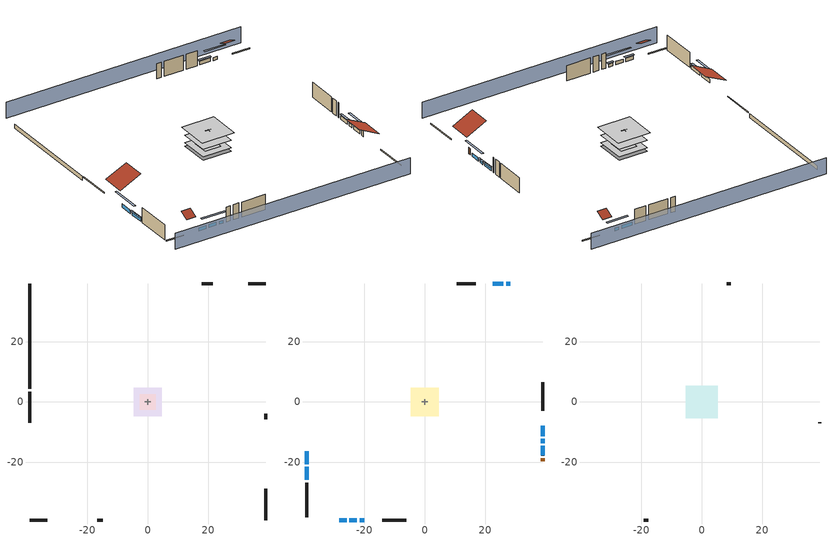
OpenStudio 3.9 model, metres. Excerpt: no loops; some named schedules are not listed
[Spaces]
garage 1
 floor foundation (Slab1 construction): -2.59,-2.59 -2.59,2.59 2.59,2.59 2.59,-2.59 z0
 wall outside (Wall1 construction): 21.56,39.08 17.9,39.08 z0.3:5.18
 wall outside (Wall2 construction): 39.08,-5.73 39.08,-3.9 z0.3:5.18
 wall outside (Wall12 construction): -16.81,-39.08 -14.98,-39.08 z0.3:5.18
 wall to conditioned space 1 (Wall5 construction Reversed): 0,0.91 0,-0.91 z0.3:5.18
 wall to conditioned space 1 (Wall6 construction Reversed): -0.91,0 0.91,0 z0.3:5.18
crawlspace - vented 1
 floor foundation (Slab2 construction): -4.69,-4.69 -4.69,4.69 4.69,4.69 4.69,-4.69 z-0.91
 wall outside (RimJoist1 construction): -39.08,3.47 -39.08,-6.92 z0.3:0.61
 wall outside (RimJoist2 construction): 39.08,39.08 33.29,39.08 z0.3:0.61
 wall outside (RimJoist3 construction): 39.08,-39.08 39.08,-28.69 z0.3:0.61
 wall outside (RimJoist4 construction): -39.08,-39.08 -33.29,-39.08 z0.3:0.61
 wall foundation (FoundationWall1 construction): -39.08,39.08 -39.08,4.4 z-0.91:0.3
conditioned space 1
 floor to crawlspace - vented 1 (Floor1 construction): -4.69,-4.69 -4.69,4.69 4.69,4.69 4.69,-4.69 z0.3
 floor to garage 1 (Floor2 construction): -2.59,-2.59 -2.59,2.59 2.59,2.59 2.59,-2.59 z0.3
 floor adiabatic (AdiabaticFloorConstruction): -4.69,-4.69 -4.69,4.69 4.69,4.69 4.69,-4.69 z2.74
 wall outside (Wall3 construction): -39.08,-26.68 -39.08,-38.16 z0.3:5.18
 wall outside (Wall4 construction): 16.97,39.08 10.6,39.08 z0.3:5.18
 wall outside (Wall7 construction): 39.08,-2.97 39.08,6.57 z0.3:5.18
 wall outside (Wall8 construction): -14.05,-39.08 -6.12,-39.08 z0.3:5.18
 wall outside (AdiabaticWallConstruction): -39.08,-16.3 -39.08,-20.56 / -39.08,-21.49 -39.08,-25.75 / 26.01,39.08 22.49,39.08 z0.3:1.46; 28.38,39.08 26.94,39.08 / 39.08,-13.64 39.08,-12.2 z0.3:1.28; 39.08,-17.72 39.08,-14.57 z0.3:1.37; 39.08,-11.27 39.08,-7.93 z0.3:1.43; -24.95,-39.08 -22.45,-39.08 / -28.38,-39.08 -25.88,-39.08 z0.3:1.4; -21.53,-39.08 -20.11,-39.08 z0.3:1.25
 wall outside (AdiabaticWallConstruction 1): 39.08,-19.56 39.08,-18.65 z0.3:2.34
 window (WindowConstruction): -39.08,-16.3 -39.08,-20.56 z0.3:1.46
 window (WindowConstruction 1): -39.08,-21.49 -39.08,-25.75 z0.3:1.46
 window (WindowConstruction 2): 28.38,39.08 26.94,39.08 z0.3:1.28
 window (WindowConstruction 3): 26.01,39.08 22.49,39.08 z0.3:1.46
 window (WindowConstruction 4): 39.08,-17.72 39.08,-14.57 z0.3:1.37
 window (WindowConstruction 5): 39.08,-13.64 39.08,-12.2 z0.3:1.28
 window (WindowConstruction 6): 39.08,-11.27 39.08,-7.93 z0.3:1.43
 window (WindowConstruction 7): -24.95,-39.08 -22.45,-39.08 z0.3:1.4
 window (WindowConstruction 8): -21.52,-39.08 -20.11,-39.08 z0.3:1.25
 window (WindowConstruction 9): -28.38,-39.08 -25.88,-39.08 z0.3:1.4
 door (Door): 39.08,-19.56 39.08,-18.65 z0.3:2.34
 ceiling adiabatic (AdiabaticFloorConstruction): 4.69,-4.69 4.69,4.69 -4.69,4.69 -4.69,-4.69 z2.74
attic - vented 1
 floor to conditioned space 1 (Floor3 construction Reversed): -5.35,-5.35 -5.35,5.35 5.35,5.35 5.35,-5.35 z5.18
 wall outside (Wall9 construction): 9.67,39.08 8.23,39.08 z0.3:5.18
 wall outside (Wall10 construction): -19.18,-39.08 -17.74,-39.08 z0.3:5.18
 wall outside (Wall11 construction): 39.08,-7 39.08,-6.65 z0.3:5.18
 roof outside (Roof1 construction): -39.08,-15.38,5.18 -32.36,-15.38,8.55 -32.36,-7.85,8.55 -39.08,-7.85,5.18
 roof outside (Roof2 construction): 29.31,39.08,5.18 29.31,36.35,6.55 32.36,36.35,6.55 32.36,39.08,5.18
 roof outside (Roof3 construction): -29.31,-39.08,5.18 -29.31,-36.35,6.55 -32.36,-36.35,6.55 -32.36,-39.08,5.18
 roof outside (Roof4 construction): 39.08,-20.49,5.18 32.58,-20.49,8.43 32.58,-27.76,8.43 39.08,-27.76,5.18
shading: -39.08,-43.66 39.08,-43.66 / 39.08,43.66 -39.08,43.66 z0:5.18; -39.08,-23.31 -39.08,-13.56 -39.69,-13.56 -39.69,-23.31 z4.21; -39.08,-26.06 -39.08,-21.19 -39.69,-21.19 -39.69,-26.06 z1.77; 24.2,39.08 31.12,39.08 31.12,39.69 24.2,39.69 z4.02; 22.18,39.08 26.32,39.08 26.32,39.69 22.18,39.69 z1.77; 39.08,-11.82 39.08,-20.46 39.69,-20.46 39.69,-11.82 z4.11; 39.08,-11.9 39.08,-13.94 39.69,-13.94 39.69,-11.9 z1.58; 39.08,-7.62 39.08,-11.58 39.69,-11.58 39.69,-7.62 z1.74; -19.71,-39.08 -27.69,-39.08 -27.69,-39.69 -19.71,-39.69 z4.15; -19.8,-39.08 -21.83,-39.08 -21.83,-39.69 -19.8,-39.69 z1.55; -25.58,-39.08 -28.68,-39.08 -28.68,-39.69 -25.58,-39.69 z1.71
[Site]
Portland Intl Arpt_OR: Latitude {deg}=45.59; Longitude {deg}=-122.6; Time Zone {hr}=-8; Elevation {m}=33; Terrain=Suburbs; Keep Site Location Information=Yes
[Site:GroundTemperature:Shallow]
10.2558, 8.96328, 8.85977, 9.47314, 11.9355, 14.3863, 16.5111, 17.8571, 17.9714, 16.8767, 14.8061, 12.4304
[Site:WaterMainsTemperature]
Calculation Method=Schedule; Temperature Schedule=mains temperature schedule
[Building]
Building 1
[Material] Roughness=Rough
Name | Thickness {m} | Conductivity {W/m-K} | Density {kg/m3} | Specific Heat {J/kg-K} | Thermal Absorptance | Solar Absorptance | Visible Absorptance
metal surfacing | 0.000508 | 50.0403 | 7801.74 | 460.57 | 0.9 | 0.9 | 0.9
roof rigid ins | 0.00396442 | 0.029427 | 32.04 | 1214.23 | 0.9 | 0.7 | 0.7
osb sheathing 0.5 in. | 0.0127 | 0.115458 | 512.64 | 1214.23 | 0.9 | 0.6 | 0.6
wood siding | 0.0254 | 0.102417 | 544.68 | 1172.36 | 0.9 | 0.85 | 0.85
osb sheathing 0.5 in. 1 | 0.0127 | 0.115458 | 512.64 | 1214.23 | 0.9 | 0.7 | 0.7
wall stud and cavity | 0.1397 | 0.727959 | 139.0536 | 1170.24 | 0.9 | 0.6 | 0.6
wall stud and cavity 1 | 0.1397 | 0.550994 | 139.0536 | 1170.24 | 0.9 | 0.7 | 0.7
gypsum board | 0.0127 | 0.160291 | 801 | 837.4 | 0.9 | 0.6 | 0.6
osb sheathing 0.5 in. 2; osb sheathing 0.5 in. 3 | 0.0127 | 0.115458 | 512.64 | 1214.23
wall stud and cavity 2 | 0.1397 | 0.335416 | 139.0536 | 1170.24 | 0.9 | 0.7 | 0.7
rim joist stud and cavity | 0.0508 | 0.178688 | 50.32683 | 1063.81 | 0.9 | 0.6 | 0.6
floor stud and cavity | 0.1397 | 0.923637 | 92.3553 | 1139.71 | 0.9 | 0.7 | 0.7
osb sheathing 0.75 in. | 0.01905 | 0.115458 | 512.64 | 1214.23 | 0.9 | 0.7 | 0.7
floor covering | 0.0127 | 0.0433444 | 54.468 | 1339.84 | 0.9 | 0.6 | 0.6
ceiling loosefill ins | 0.169333 | 0.0480833 | 16.02 | 1046.75 | 0.9 | 0.7 | 0.7
ceiling stud and cavity | 0.1397 | 0.0824711 | 65.682 | 1177.47 | 0.9 | 0.7 | 0.7
concrete 4.0 in. | 0.1016 | 1.803125 | 2242.8 | 837.4 | 0.9 | 0.7 | 0.7
concrete 8.0 in. | 0.2032 | 1.803125 | 2242.8 | 837.4 | 0.9 | 0.7 | 0.7
soil 0.5 in. | 0.0127 | 1.3848 | 1842.3 | 418.7 | 0.9 | 0.7 | 0.7
wood siding 1; wood siding 2 | 0.0254 | 0.102417 | 544.68 | 1172.36
wall rigid ins; floor rigid ins | 0.512978 | 0.029427 | 32.04 | 1214.23 | 0.9 | 0.7 | 0.7
wall stud and cavity 3 | 0.0889 | 0.380278 | 52.3479 | 1209.89 | 0.9 | 0.7 | 0.7
door material | 0.04445 | 0.0612267 | 512.64 | 1214.23 | 0.9 | 0.7 | 0.7
floor stud and cavity 1 | 0.1397 | 1.75129 | 37.0049 | 1207.88 | 0.9 | 0.7 | 0.7
wall stud and cavity 4 | 0.0889 | 0.391764 | 83.0341 | 1211.67 | 0.9 | 0.7 | 0.7
furniture material conditioned space 1; furniture material garage 1 | 0.1524 | 0.115458 | 640.8 | 1214.23 | 0.9 | 0.6 | 0.6
[Construction]
Roof1 construction; Roof2 construction; Roof3 construction; Roof4 construction: metal surfacing, roof rigid ins, osb sheathing 0.5 in.
Wall1 construction; Wall2 construction: wood siding, osb sheathing 0.5 in. 1, wall stud and cavity
Wall3 construction; Wall4 construction: wood siding, osb sheathing 0.5 in. 1, wall stud and cavity 1, gypsum board
Wall5 construction Reversed: gypsum board, wall stud and cavity 2, osb sheathing 0.5 in. 2
Wall6 construction Reversed: gypsum board, wall stud and cavity 2, osb sheathing 0.5 in. 3
Wall7 construction; Wall8 construction: wood siding, osb sheathing 0.5 in. 3, wall stud and cavity 1, gypsum board
Wall9 construction; Wall10 construction; Wall11 construction; Wall12 construction: wood siding, osb sheathing 0.5 in. 3, wall stud and cavity
RimJoist1 construction; RimJoist2 construction; RimJoist3 construction; RimJoist4 construction: wood siding, rim joist stud and cavity
Floor1 construction; Floor2 construction: floor stud and cavity, osb sheathing 0.75 in., floor covering
Floor3 construction Reversed: gypsum board, ceiling stud and cavity, ceiling loosefill ins
Slab1 construction: concrete 4.0 in.
FoundationWall1 construction: concrete 8.0 in.
Slab2 construction: soil 0.5 in.
WindowConstruction; WindowConstruction 1; WindowConstruction 2; WindowConstruction 3; WindowConstruction 4; WindowConstruction 5; WindowConstruction 6; WindowConstruction 7; WindowConstruction 8; WindowConstruction 9: WindowMaterial
AdiabaticWallConstruction: wood siding 1, wall rigid ins, wall stud and cavity 3, gypsum board
Door: door material
AdiabaticWallConstruction 1: wood siding 2, wall rigid ins, wall stud and cavity 3, gypsum board
AdiabaticFloorConstruction: floor stud and cavity 1, floor rigid ins, osb sheathing 0.75 in., floor covering
PartitionWallConstruction: gypsum board, wall stud and cavity 4, gypsum board
furniture construction conditioned space 1: furniture material conditioned space 1
furniture construction garage 1: furniture material garage 1
[WindowMaterial:SimpleGlazingSystem]
WindowMaterial: U-Factor {W/m2-K}=4.76952; Solar Heat Gain Coefficient=0.63
[ThermalZone] Multiplier=1; Use Ideal Air Loads=No
Name | Volume {m3} | Thermostat
conditioned space | 493.619 | conditioned space temperature setpoint
attic - vented | 91.436
garage | 65.242
crawlspace - vented | 107.094
[Sizing:Zone] Zone Cooling Design Supply Air Temperature Input Method=SupplyAirTemperature; Zone Cooling Design Supply Air Temperature {C}=14; Zone Cooling Design Supply Air Temperature Difference {deltaC}=11.11; Zone Heating Design Supply Air Temperature Input Method=SupplyAirTemperature; Zone Heating Design Supply Air Temperature {C}=40; Zone Heating Design Supply Air Temperature Difference {deltaC}=11.11; Zone Cooling Design Supply Air Humidity Ratio {kg-H2O/kg-air}=0.0085; Zone Heating Design Supply Air Humidity Ratio {kg-H2O/kg-air}=0.008; Cooling Design Air Flow Method=DesignDay; Heating Design Air Flow Method=DesignDay; Account for Dedicated Outdoor Air System=No; Dedicated Outdoor Air System Control Strategy=NeutralSupplyAir; Dedicated Outdoor Air Low Setpoint Temperature for Design {C}=autosize; Dedicated Outdoor Air High Setpoint Temperature for Design {C}=autosize; Zone Load Sizing Method=Sensible Load Only No Latent Load; Zone Latent Cooling Design Supply Air Humidity Ratio Input Method=HumidityRatioDifference; Zone Cooling Design Supply Air Humidity Ratio Difference {kgWater/kgDryAir}=0.005; Zone Latent Heating Design Supply Air Humidity Ratio Input Method=HumidityRatioDifference; Zone Humidification Design Supply Air Humidity Ratio Difference {kgWater/kgDryAir}=0.005; Sizing Option=Coincident
attic - vented; garage; crawlspace - vented
[Space]
Name | Thermal Zone | Volume {m3}
conditioned space 1 | conditioned space | 493.619
attic - vented 1 | attic - vented | 91.436
garage 1 | garage | 65.242
crawlspace - vented 1 | crawlspace - vented | 107.094
[ThermostatSetpoint:DualSetpoint]
conditioned space temperature setpoint: Heating Setpoint Temperature Schedule=heating setpoint; Cooling Setpoint Temperature Schedule=cooling setpoint; Temperature Difference Between Cutout And Setpoint {deltaC}=0
[Foundation:Kiva] Wall Depth Below Slab {m}=0.2032
Name | Initial Indoor Air Temperature {C} | Wall Height Above Grade {m}
Foundation Kiva 1 | 13.4258 | 0.1016
Foundation Kiva 2 | 8.24991 | 0.3048
[Foundation:Kiva:Settings]
Soil Conductivity {W/m-K}=1.3848; Soil Density {kg/m3}=1842.3; Soil Specific Heat {J/kg-K}=418.7; Ground Solar Absorptivity=0.9; Ground Thermal Absorptivity=0.9; Ground Surface Roughness {m}=0.03; Far-Field Width {m}=40; Deep-Ground Boundary Condition=ZeroFlux; Deep-Ground Depth {m}=40; Minimum Cell Dimension {m}=0.2; Maximum Cell Growth Coefficient=3; Simulation Timestep=Timestep
[SurfaceProperty:ExposedFoundationPerimeter] Exposed Perimeter Calculation Method=TotalExposedPerimeter
Name | Total Exposed Perimeter {m}
Slab1 | 14.6304
Slab2 | 34.68624
[SurfaceProperty:IncidentSolarMultiplier] Incident Solar Multiplier=1; Incident Solar Multiplier Schedule=trans schedule winter=0.85 summer=0.7
Window1; Window2; Window3; Window4; Window5; Window6; Window7; Window8; Window9; Window10
[InternalMass:Definition] Design Level Calculation Method=SurfaceArea
Name | Construction | Surface Area {m2}
partition wall mass | PartitionWallConstruction | 202.436
furniture mass conditioned space 1 | furniture construction conditioned space 1 | 80.97429
furniture mass garage 1 | furniture construction garage 1 | 2.67561
[InternalMass] Multiplier=1
Name | Internal Mass Definition | Space or SpaceType
partition wall mass | partition wall mass | conditioned space 1
furniture mass conditioned space 1 | furniture mass conditioned space 1 | conditioned space 1
furniture mass garage 1 | furniture mass garage 1 | garage 1
[EnergyManagementSystem:Sensor]
Name | Output Variable or Output Meter Index Key | Output Variable or Output Meter
water_heater_T_set | water heater setpoint | Schedule Value
out_pb_s |  | Site Outdoor Air Barometric Pressure
out_wt_s |  | Site Outdoor Air Humidity Ratio
site_vw_s |  | Site Wind Speed
cool_season | cooling season schedule | Schedule Value
natural_vent_s | natural vent schedule | Schedule Value
htg_sp_s | heating setpoint | Schedule Value
clg_sp_s | cooling setpoint | Schedule Value
mech_vent_range_fan_0_sch_s | mech vent range fan 0 schedule | Schedule Value
mech_vent_bath_fan_0_sch_s | mech vent bath fan 0 schedule | Schedule Value
clothes_dryer_exhaust_0_sch_s | clothes_dryer | Schedule Value
htg_load_cond |  | Heating:EnergyTransfer:Zone:CONDITIONED SPACE
clg_load_cond |  | Cooling:EnergyTransfer:Zone:CONDITIONED SPACE
s_conv | Floor1 | Surface Inside Face Convection Heat Gain Energy
s_ig | Floor1 | Surface Inside Face Internal Gains Radiation Heat Gain Energy
s_sol | Floor1 | Surface Inside Face Solar Radiation Heat Gain Energy
s_lgt | Floor1 | Surface Inside Face Lights Radiation Heat Gain Energy
s_surf | Floor1 | Surface Inside Face Net Surface Thermal Radiation Heat Gain Energy
s_conv_1 | Floor2 | Surface Inside Face Convection Heat Gain Energy
s_ig_1 | Floor2 | Surface Inside Face Internal Gains Radiation Heat Gain Energy
s_sol_1 | Floor2 | Surface Inside Face Solar Radiation Heat Gain Energy
s_lgt_1 | Floor2 | Surface Inside Face Lights Radiation Heat Gain Energy
s_surf_1 | Floor2 | Surface Inside Face Net Surface Thermal Radiation Heat Gain Energy
s_conv_2 | Floor3 | Surface Inside Face Convection Heat Gain Energy
s_ig_2 | Floor3 | Surface Inside Face Internal Gains Radiation Heat Gain Energy
s_sol_2 | Floor3 | Surface Inside Face Solar Radiation Heat Gain Energy
s_lgt_2 | Floor3 | Surface Inside Face Lights Radiation Heat Gain Energy
s_surf_2 | Floor3 | Surface Inside Face Net Surface Thermal Radiation Heat Gain Energy
s_conv_3 | inferred conditioned ceiling | Surface Inside Face Convection Heat Gain Energy
s_ig_3 | inferred conditioned ceiling | Surface Inside Face Internal Gains Radiation Heat Gain Energy
s_sol_3 | inferred conditioned ceiling | Surface Inside Face Solar Radiation Heat Gain Energy
s_lgt_3 | inferred conditioned ceiling | Surface Inside Face Lights Radiation Heat Gain Energy
s_surf_3 | inferred conditioned ceiling | Surface Inside Face Net Surface Thermal Radiation Heat Gain Energy
s_conv_4 | inferred conditioned floor | Surface Inside Face Convection Heat Gain Energy
s_ig_4 | inferred conditioned floor | Surface Inside Face Internal Gains Radiation Heat Gain Energy
s_sol_4 | inferred conditioned floor | Surface Inside Face Solar Radiation Heat Gain Energy
s_lgt_4 | inferred conditioned floor | Surface Inside Face Lights Radiation Heat Gain Energy
s_surf_4 | inferred conditioned floor | Surface Inside Face Net Surface Thermal Radiation Heat Gain Energy
ss_sol | Door1 | Surface Inside Face Solar Radiation Heat Gain Energy
ss_lgt | Door1 | Surface Inside Face Lights Radiation Heat Gain Energy
ss_conv | Door1 | Surface Inside Face Convection Heat Gain Energy
ss_ig | Door1 | Surface Inside Face Internal Gains Radiation Heat Gain Energy
ss_surf | Door1 | Surface Inside Face Net Surface Thermal Radiation Heat Gain Energy
ss_conv_1 | Window1 | Surface Inside Face Convection Heat Gain Energy
ss_ig_1 | Window1 | Surface Inside Face Internal Gains Radiation Heat Gain Energy
ss_surf_1 | Window1 | Surface Inside Face Net Surface Thermal Radiation Heat Gain Energy
ss_trans_in | Window1 | Surface Window Transmitted Solar Radiation Rate
ss_back_out | Window1 | Surface Window Shortwave from Zone Back Out Window Heat Transfer Rate
ss_trans_out | Window1 | Surface Inside Face Initial Transmitted Diffuse Transmitted Out Window Solar Radiation Rate
ss_conv_2 | Window10 | Surface Inside Face Convection Heat Gain Energy
ss_ig_2 | Window10 | Surface Inside Face Internal Gains Radiation Heat Gain Energy
ss_surf_2 | Window10 | Surface Inside Face Net Surface Thermal Radiation Heat Gain Energy
ss_trans_in_1 | Window10 | Surface Window Transmitted Solar Radiation Rate
ss_back_out_1 | Window10 | Surface Window Shortwave from Zone Back Out Window Heat Transfer Rate
ss_trans_out_1 | Window10 | Surface Inside Face Initial Transmitted Diffuse Transmitted Out Window Solar Radiation Rate
ss_conv_3 | Window2 | Surface Inside Face Convection Heat Gain Energy
ss_ig_3 | Window2 | Surface Inside Face Internal Gains Radiation Heat Gain Energy
ss_surf_3 | Window2 | Surface Inside Face Net Surface Thermal Radiation Heat Gain Energy
ss_trans_in_2 | Window2 | Surface Window Transmitted Solar Radiation Rate
ss_back_out_2 | Window2 | Surface Window Shortwave from Zone Back Out Window Heat Transfer Rate
ss_trans_out_2 | Window2 | Surface Inside Face Initial Transmitted Diffuse Transmitted Out Window Solar Radiation Rate
ss_conv_4 | Window3 | Surface Inside Face Convection Heat Gain Energy
ss_ig_4 | Window3 | Surface Inside Face Internal Gains Radiation Heat Gain Energy
ss_surf_4 | Window3 | Surface Inside Face Net Surface Thermal Radiation Heat Gain Energy
ss_trans_in_3 | Window3 | Surface Window Transmitted Solar Radiation Rate
ss_back_out_3 | Window3 | Surface Window Shortwave from Zone Back Out Window Heat Transfer Rate
ss_trans_out_3 | Window3 | Surface Inside Face Initial Transmitted Diffuse Transmitted Out Window Solar Radiation Rate
ss_conv_5 | Window4 | Surface Inside Face Convection Heat Gain Energy
ss_ig_5 | Window4 | Surface Inside Face Internal Gains Radiation Heat Gain Energy
ss_surf_5 | Window4 | Surface Inside Face Net Surface Thermal Radiation Heat Gain Energy
ss_trans_in_4 | Window4 | Surface Window Transmitted Solar Radiation Rate
ss_back_out_4 | Window4 | Surface Window Shortwave from Zone Back Out Window Heat Transfer Rate
ss_trans_out_4 | Window4 | Surface Inside Face Initial Transmitted Diffuse Transmitted Out Window Solar Radiation Rate
ss_conv_6 | Window5 | Surface Inside Face Convection Heat Gain Energy
ss_ig_6 | Window5 | Surface Inside Face Internal Gains Radiation Heat Gain Energy
ss_surf_6 | Window5 | Surface Inside Face Net Surface Thermal Radiation Heat Gain Energy
ss_trans_in_5 | Window5 | Surface Window Transmitted Solar Radiation Rate
ss_back_out_5 | Window5 | Surface Window Shortwave from Zone Back Out Window Heat Transfer Rate
ss_trans_out_5 | Window5 | Surface Inside Face Initial Transmitted Diffuse Transmitted Out Window Solar Radiation Rate
ss_conv_7 | Window6 | Surface Inside Face Convection Heat Gain Energy
ss_ig_7 | Window6 | Surface Inside Face Internal Gains Radiation Heat Gain Energy
ss_surf_7 | Window6 | Surface Inside Face Net Surface Thermal Radiation Heat Gain Energy
ss_trans_in_6 | Window6 | Surface Window Transmitted Solar Radiation Rate
ss_back_out_6 | Window6 | Surface Window Shortwave from Zone Back Out Window Heat Transfer Rate
ss_trans_out_6 | Window6 | Surface Inside Face Initial Transmitted Diffuse Transmitted Out Window Solar Radiation Rate
ss_conv_8 | Window7 | Surface Inside Face Convection Heat Gain Energy
ss_ig_8 | Window7 | Surface Inside Face Internal Gains Radiation Heat Gain Energy
ss_surf_8 | Window7 | Surface Inside Face Net Surface Thermal Radiation Heat Gain Energy
[ElectricEquipment:Definition] Design Level Calculation Method=EquipmentLevel
Name | Design Level {W} | Fraction Latent | Fraction Radiant | Fraction Lost
ceiling fan | 17.5233 | 0 | 0.558 | 0
clothes washer | 236.879 | 0.03 | 0.162 | 0.7
clothes dryer | 3086.85 | 0.015 | 0.081 | 0.85
dishwasher | 790.132 | 0.3 | 0.18 | 0.4
fridge | 43.7215 | 0 | 0.6 | 0
freezer | 194.914 | 0 | 0.6 | 0
cooking range | 2349.45 | 0.08 | 0.432 | 0.2
misc tv | 421.521 | 0 | 0.6 | 0
misc plug loads | 349.804 | 0.021 | 0.558 | 0.049
whole house fan; mech vent house fan | 0 | 0 | 0 | 1
mech vent house fan cfis | 0 | 0 | 0 | 0
mech vent range fan 0; mech vent bath fan 0 | 30 | 0 | 0 | 1
[ElectricEquipment]
Name | Electric Equipment Definition | Space or SpaceType | Schedule
ceiling fan | ceiling fan | conditioned space 1 | ceiling_fan
clothes washer | clothes washer | conditioned space 1 | clothes_washer
clothes dryer | clothes dryer | conditioned space 1 | clothes_dryer
dishwasher | dishwasher | conditioned space 1 | dishwasher
fridge | fridge | conditioned space 1 | fridge schedule
freezer | freezer | garage 1 | freezer schedule
cooking range | cooking range | conditioned space 1 | cooking_range
misc tv | misc tv | conditioned space 1 | plug_loads_tv
misc plug loads | misc plug loads | conditioned space 1 | plug_loads_other
whole house fan | whole house fan | conditioned space 1 | Always On Discrete
mech vent house fan | mech vent house fan | conditioned space 1 | mech vent house fan schedule
mech vent house fan cfis | mech vent house fan cfis | conditioned space 1 | mech vent house fan cfis schedule
mech vent range fan 0 | mech vent range fan 0 | conditioned space 1 | mech vent range fan 0 schedule
mech vent bath fan 0 | mech vent bath fan 0 | conditioned space 1 | mech vent bath fan 0 schedule
[OtherEquipment:Definition] Design Level Calculation Method=EquipmentLevel
Name | Design Level {W} | Fraction Latent | Fraction Radiant | Fraction Lost
water heater sens; mech vent house fan sensible load | 0 | 0 | 0 | 0
water heater lat; mech vent house fan latent load | 0 | 1 | 0 | 0
water heater energy adjustment1 | 0.01 | 0 | 0 | 1
clothes dryer 2 | 0 | 0.015 | 0.081 | 0.85
cooking range 2 | 0 | 0.08 | 0.432 | 0.2
general water use sensible | -43.4886 | 0 | 0.6 | 0
general water use latent | 44.1266 | 1 | 0 | 0
[OtherEquipment] Space or SpaceType=conditioned space 1
Name | Other Equipment Definition | Schedule | Fuel Type
water heater sens | water heater sens | Always On Discrete
water heater lat | water heater lat | Always On Discrete
water heater energy adjustment1 | water heater energy adjustment1 | Always On Discrete | Electricity
clothes dryer 1 | clothes dryer 2 | clothes_dryer | Electricity
cooking range 1 | cooking range 2 | cooking_range | Electricity
general water use sensible | general water use sensible | general water use schedule
general water use latent | general water use latent | general water use schedule
mech vent house fan sensible load | mech vent house fan sensible load | Always On Discrete
mech vent house fan latent load | mech vent house fan latent load | Always On Discrete
[WaterUse:Equipment:Definition]
Name | Peak Flow Rate {m3/s}
clothes washer | 3.15948e-06
dishwasher | 7.96388e-06
[Lights:Definition] Design Level Calculation Method=LightingLevel; Fraction Radiant=0.6; Fraction Visible=0.2; Return Air Fraction=0
Name | Lighting Level {W}
interior lighting | 306.101
garage lighting | 8.85271
[Lights] Fraction Replaceable=1
Name | Lights Definition | Space or SpaceType | Schedule
interior lighting | interior lighting | conditioned space 1 | lighting_interior
garage lighting | garage lighting | garage 1 | lighting_garage
[Exterior:Lights:Definition]
exterior lighting: Design Level {W}=8.01452
[Exterior:Lights]
exterior lighting: Exterior Lights Definition=exterior lighting; Schedule=exterior lighting schedule
[People:Definition]
occupants: Number of People Calculation Method=People; Number of People {people}=2; Fraction Radiant=0.314171; Sensible Heat Fraction=0.56303; Carbon Dioxide Generation Rate {m3/s-W}=0; Enable ASHRAE 55 Comfort Warnings=No; Mean Radiant Temperature Calculation Type=EnclosureAveraged
[People]
occupants: People Definition=occupants; Space or SpaceType=conditioned space 1; Number of People Schedule=occupants; Activity Level Schedule=occupants activity schedule; Multiplier=1
[SpaceInfiltration:DesignFlowRate] Schedule=Always On Discrete
Name | Space or SpaceType | Design Flow Rate Calculation Method | Design Flow Rate {m3/s} | Air Changes per Hour {1/hr} | Constant Term Coefficient | Temperature Term Coefficient | Velocity Term Coefficient | Velocity Squared Term Coefficient
natural vent flow; whole house fan flow; infil flow | conditioned space 1 | Flow/Space | 0
infil crawlspace - vented 1 | crawlspace - vented 1 | AirChanges/Hour |  | 2.6013 | 1 | 0 | 0 | 0
[ZoneMixing]
whole house fan mix: Zone or Space=attic - vented; Schedule=Always On Continuous; Design Flow Rate Calculation Method=Flow/Zone; Design Flow Rate {m3/s}=0; Source Zone or Space=conditioned space
[SpaceInfiltration:EffectiveLeakageArea] Schedule=Always On Discrete
Name | Space or SpaceType | Effective Air Leakage Area {cm2} | Stack Coefficient | Wind Coefficient
infil garage 1 | garage 1 | 339.796 | 0.000129147 | 4.64657e-05
infil attic - vented 1 | attic - vented 1 | 3819.48 | 0.000166454 | 4.30754e-05
